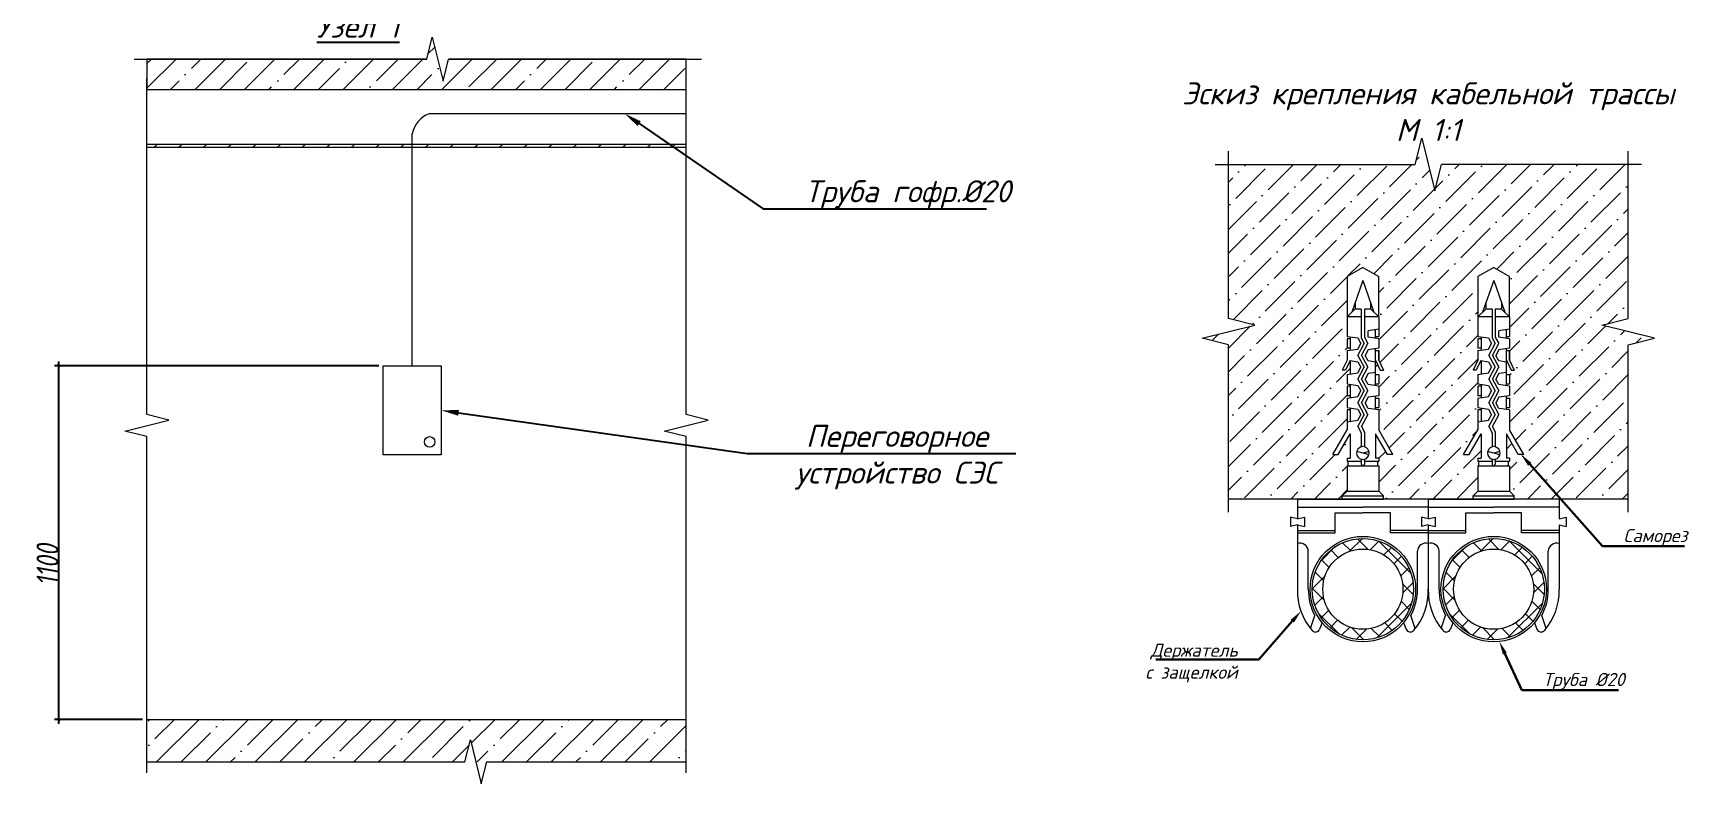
# Model space of a CAD drawing. Extents: x -96705 to 1864084, y -482104 to 235.
# Drawn here: x 1549800 to 1568635, y -126555 to -118019 of the extents above; entities that cross this region are included whole.
import ezdxf
from ezdxf import colors
from ezdxf.entities.mleader import LeaderData, LeaderLine
from ezdxf.math import Vec2, Vec3

# ---------------------------------------------------------------- set-up
doc = ezdxf.new("R2010")
doc.units = 0
doc.header["$LTSCALE"] = 100
doc.header["$PDMODE"] = 1
doc.header["$PDSIZE"] = 200
doc.layers.get('Defpoints').update_dxf_attribs({"color": 42})
doc.layers.add('1', color=7, linetype='Continuous')
doc.layers.add('шлейфы оповещения', color=5, linetype='Continuous', lineweight=30)
doc.styles.add('ISOCPEUR', font='isocpeui.ttf', dxfattribs={"height": 250})
doc.styles.add('OlympDesign', font='isocpeur.ttf', dxfattribs={"width": 0.8, "oblique": 10, "height": 250})
doc.styles.add('ГОСТ М100', font='ARIALN.TTF')
doc.dimstyles.new('ISO-25', dxfattribs={"dimtxt": 100, "dimasz": 30, "dimexe": 50, "dimexo": 50, "dimgap": 5, "dimtad": 1, "dimdec": 0, "dimdsep": 46, "dimtxsty": 'ГОСТ М100', "dimblk": 'OBLIQUE', "dimcen": 30, "dimdle": 50, "dimadec": 0, "dimazin": 0, "dimtfac": 1, "dimtdec": 0, "dimtmove": 1, "dimatfit": 3, "dimldrblk": 'OBLIQUE', "dimfxl": 1, "dimarcsym": 0})

# ---------------------------------------------------------------- blocks, each defined once
blk = doc.blocks.new('_Oblique')
at = {"color": 0, "linetype": 'ByBlock', "lineweight": -2}
blk.add_line((-0.5, -0.5), (0.5, 0.5), dxfattribs=at)
blk = doc.blocks.new('*D1187')
at = {"layer": 'Defpoints', "color": 0, "ltscale": 50, "transparency": 16777216}
for p in [(1550094, -121803), (1553782, -121803), (1551095, -125821)]:
    blk.add_point(p, dxfattribs=at)
at = {"layer": 'шлейфы оповещения', "color": 0, "lineweight": -2, "ltscale": 50, "transparency": 16777216}
for p, q in [((1553732, -121803), (1550044, -121803)), ((1550094, -125871), (1550094, -121753)), ((1551045, -125821), (1550044, -125821))]:
    blk.add_line(p, q, dxfattribs=at)
at = {"layer": 'шлейфы оповещения', "color": 0, "lineweight": -2, "ltscale": 50, "transparency": 16777216, "xscale": 30, "yscale": 30, "zscale": 30}
for p, rotation in [((1550094, -121803), 90), ((1550094, -125821), 270)]:
    blk.add_blockref('_Oblique', p, dxfattribs=dict(at, rotation=rotation))
at = {"layer": 'шлейфы оповещения', "color": 0, "lineweight": 20, "ltscale": 50, "transparency": 16777216, "insert": (1549964, -124065), "char_height": 250, "attachment_point": 5, "rotation": 90, "style": 'OlympDesign'}
blk.add_mtext('1100', dxfattribs=at)

msp = doc.modelspace()

# ---------------------------------------------------------------- hatches: boundary and pattern name
at = {"layer": 'шлейфы оповещения', "lineweight": 20, "ltscale": 50}
h = msp.add_hatch(dxfattribs=at)
h.set_pattern_fill('ANSI35', scale=62.5)
h.set_pattern_definition([(45, (1519818.57, -144869.84), (-280.633, 280.633), []), (45, (1520099.2, -144869.84), (-280.633, 280.633), [496.0938, -99.2188, 0, -99.2188])])
h.paths.add_polyline_path([(1557230, -118658.5), (1557230, -118314), (1554559.2, -118314), (1554526.9, -118314), (1554464.4, -118564), (1554339.4, -118064), (1554276.9, -118314), (1551095, -118314), (1551095, -118658.5)])
h = msp.add_hatch(dxfattribs=at)
h.set_pattern_fill('ANSI36', scale=60)
h.set_pattern_definition([(45, (1533204.52, -131586.26), (101.0279, 370.4356), [476.25, -95.25, 0, -95.25])])
h.paths.add_polyline_path([(1567944.5, -119511.7), (1565820.5, -119511.7), (1565745.5, -119811.7), (1565595.5, -119211.7), (1565520.5, -119511.7), (1563396.5, -119511.7), (1563396.5, -121263.9), (1563696.5, -121338.9), (1563096.5, -121488.9), (1563396.5, -121563.9), (1563396.5, -123316.1), (1564182.5, -123316.1), (1564182.5, -123316.1), (1564692.5, -123316.1), (1564692.5, -123280.1), (1564746.5, -123226.1), (1564746.5, -122938.1), (1564757.3, -122938.1), (1564757.3, -122884.1), (1564746.5, -122884.1), (1564746.5, -122852.6), (1564782.5, -122852.6), (1564782.5, -122574.2), (1564646.9, -122809.2), (1564584.5, -122809.2), (1564746.5, -122528.6), (1564746.5, -122438.6), (1564746.5, -122303.6), (1564782.5, -122303.6), (1564782.5, -122281.9), (1564746.5, -122276.6), (1564746.5, -122168.6), (1564782.5, -122163.2), (1564782.5, -122141.6), (1564746.5, -122141.6), (1564746.5, -122033.6), (1564782.5, -122033.6), (1564782.5, -122011.9), (1564746.5, -122006.6), (1564746.5, -121898.6), (1564782.5, -121893.2), (1564782.5, -121741.9), (1564780.2, -121741.6), (1564728.5, -121850.4), (1564692.5, -121850.4), (1564746.5, -121736.6), (1564746.5, -121628.6), (1564782.5, -121623.2), (1564782.5, -121601.6), (1564746.5, -121601.6), (1564746.5, -121493.6), (1564782.5, -121493.6), (1564782.5, -121471.9), (1564746.5, -121466.6), (1564746.5, -121246.1), (1564746.5, -120786), (1564926.5, -120682.1), (1565106.5, -120786), (1565106.5, -121246.1), (1565106.5, -121466.6), (1565070.5, -121466.6), (1565070.5, -121488.2), (1565106.5, -121493.6), (1565106.5, -121601.6), (1565070.5, -121606.9), (1565070.5, -121628.6), (1565106.5, -121628.6), (1565106.5, -121736.6), (1565160.5, -121850.4), (1565124.5, -121850.4), (1565070.5, -121736.6), (1565070.5, -121898.6), (1565106.5, -121898.6), (1565106.5, -122006.6), (1565070.5, -122006.6), (1565070.5, -122028.2), (1565106.5, -122033.6), (1565106.5, -122141.6), (1565070.5, -122146.9), (1565070.5, -122168.6), (1565106.5, -122168.6), (1565106.5, -122276.6), (1565070.5, -122276.6), (1565070.5, -122298.2), (1565106.5, -122303.6), (1565106.5, -122528.6), (1565268.5, -122809.2), (1565206.2, -122809.2), (1565070.5, -122574.2), (1565070.5, -122852.6), (1565106.5, -122852.6), (1565106.5, -122884.1), (1565095.7, -122938.1), (1565106.5, -122938.1), (1565106.5, -123226.1), (1565160.5, -123280.1), (1565160.5, -123316.1), (1565670.5, -123316.1), (1566180.5, -123316.1), (1566180.5, -123280.1), (1566234.5, -123226.1), (1566234.5, -122938.1), (1566245.3, -122938.1), (1566245.3, -122884.1), (1566234.5, -122884.1), (1566234.5, -122852.6), (1566270.5, -122852.6), (1566270.5, -122574.2), (1566134.9, -122809.2), (1566072.5, -122809.2), (1566234.5, -122528.6), (1566234.5, -122438.6), (1566234.5, -122303.6), (1566270.5, -122303.6), (1566270.5, -122281.9), (1566234.5, -122276.6), (1566234.5, -122168.6), (1566270.5, -122163.2), (1566270.5, -122141.6), (1566234.5, -122141.6), (1566234.5, -122033.6), (1566270.5, -122033.6), (1566270.5, -122011.9), (1566234.5, -122006.6), (1566234.5, -121898.6), (1566270.5, -121893.2), (1566270.5, -121741.9), (1566268.2, -121741.6), (1566216.5, -121850.4), (1566180.5, -121850.4), (1566234.5, -121736.6), (1566234.5, -121628.6), (1566270.5, -121623.2), (1566270.5, -121601.6), (1566234.5, -121601.6), (1566234.5, -121493.6), (1566270.5, -121493.6), (1566270.5, -121471.9), (1566234.5, -121466.6), (1566234.5, -121246.1), (1566234.5, -120786), (1566414.5, -120682.1), (1566594.5, -120786), (1566594.5, -121246.1), (1566594.5, -121466.6), (1566558.5, -121466.6), (1566558.5, -121488.2), (1566594.5, -121493.6), (1566594.5, -121601.6), (1566558.5, -121606.9), (1566558.5, -121628.6), (1566594.5, -121628.6), (1566594.5, -121736.6), (1566648.5, -121850.4), (1566612.5, -121850.4), (1566558.5, -121736.6), (1566558.5, -121898.6), (1566594.5, -121898.6), (1566594.5, -122006.6), (1566558.5, -122006.6), (1566558.5, -122028.2), (1566594.5, -122033.6), (1566594.5, -122141.6), (1566558.5, -122146.9), (1566558.5, -122168.6), (1566594.5, -122168.6), (1566594.5, -122276.6), (1566558.5, -122276.6), (1566558.5, -122298.2), (1566594.5, -122303.6), (1566594.5, -122528.6), (1566756.5, -122809.2), (1566694.2, -122809.2), (1566558.5, -122574.2), (1566558.5, -122852.6), (1566594.5, -122852.6), (1566594.5, -122884.1), (1566583.7, -122938.1), (1566594.5, -122938.1), (1566594.5, -123226.1), (1566648.5, -123280.1), (1566648.5, -123316.1), (1567158.5, -123316.1), (1567944.5, -123316.1), (1567944.5, -121563.9), (1568244.5, -121488.9), (1567644.5, -121338.9), (1567944.5, -121263.9)])
h = msp.add_hatch(dxfattribs=at)
h.set_pattern_fill('ANSI31', scale=62.5)
h.set_pattern_definition([(45, (1523893.17, -137339.05), (-140.3165, 140.3165), [])])
h.paths.add_polyline_path([(1551106.4, -119283.5), (1551106.4, -119321), (1557230, -119321), (1557230, -119283.5)])
h = msp.add_hatch(dxfattribs=at)
h.set_pattern_fill('ANSI37', scale=48)
h.set_pattern_definition([(45, (1578038.7, -101810.8), (-107.7631, 107.7631), []), (135, (1578038.7, -101810.8), (-107.7631, -107.7631), [])])
h.paths.add_polyline_path([(1564350.5, -124340.9, 1), (1565502.5, -124340.9, 1)])
h.paths.add_polyline_path([(1565382.5, -124340.9, 1), (1564470.5, -124340.9, 1)], flags=16)
h = msp.add_hatch(dxfattribs=at)
h.set_pattern_fill('ANSI37', scale=48)
h.set_pattern_definition([(45, (1579526.7, -101810.8), (-107.7631, 107.7631), []), (135, (1579526.7, -101810.8), (-107.7631, -107.7631), [])])
h.paths.add_polyline_path([(1565838.5, -124340.9, 1), (1566990.5, -124340.9, 1)])
h.paths.add_polyline_path([(1566870.5, -124340.9, 1), (1565958.5, -124340.9, 1)], flags=16)
h = msp.add_hatch(dxfattribs=at)
h.set_pattern_fill('ANSI35', scale=62.5)
h.set_pattern_definition([(45, (1523893.17, -137339.05), (-280.633, 280.633), []), (45, (1524173.8, -137339.05), (-280.633, 280.633), [496.0938, -99.2188, 0, -99.2188])])
h.paths.add_polyline_path([(1551107.3, -125821), (1551107.3, -126304.8), (1554711.1, -126304.8), (1554773.6, -126054.8), (1554836.1, -126304.8), (1557230, -126304.8), (1557230, -125821)])

# ---------------------------------------------------------------- linework, layer by layer
at = {"layer": 'шлейфы оповещения', "color": 7, "lineweight": 20, "ltscale": 50}
for p, q in [((1554276.9, -118314), (1554339.4, -118064)), ((1554339.4, -118064), (1554464.4, -118564)), ((1550948.3, -118314), (1554276.9, -118314)), ((1554464.4, -118564), (1554526.9, -118314)), ((1554464.4, -118564), (1554526.9, -118314)), ((1554526.9, -118314), (1556920.8, -118314)), ((1554559.2, -118314), (1557401.7, -118314)), ((1565520.5, -119511.7), (1565595.5, -119211.7)), ((1565595.5, -119211.7), (1565745.5, -119811.7)), ((1557230, -119283.5), (1551095, -119283.5)), ((1563246.5, -119511.7), (1565520.5, -119511.7)), ((1565745.5, -119811.7), (1565820.5, -119511.7)), ((1568094.5, -119511.7), (1565820.5, -119511.7)), ((1564926.5, -120682.1), (1564746.5, -120786)), ((1564926.5, -120682.1), (1565106.5, -120786)), ((1566414.5, -120682.1), (1566234.5, -120786)), ((1566414.5, -120682.1), (1566594.5, -120786)), ((1564746.5, -120786), (1564746.5, -121246.1)), ((1564926.5, -120832.1), (1564800.5, -121192.1)), ((1564926.5, -120832.1), (1565052.5, -121192.1)), ((1565106.5, -121246.1), (1565106.5, -120786)), ((1566234.5, -120786), (1566234.5, -121246.1)), ((1566414.5, -120832.1), (1566288.5, -121192.1)), ((1566414.5, -120832.1), (1566540.5, -121192.1)), ((1566594.5, -121246.1), (1566594.5, -120786)), ((1564838.3, -121084.1), (1564838.3, -121156.1)), ((1565014.7, -121084.1), (1565014.7, -121156.1)), ((1566326.3, -121084.1), (1566326.3, -121156.1)), ((1566502.7, -121084.1), (1566502.7, -121156.1)), ((1564746.5, -121246.1), (1564836.5, -121156.1)), ((1564908.5, -121246.1), (1564746.5, -121246.1)), ((1564746.5, -121246.1), (1564746.5, -121466.6)), ((1564908.5, -121156.1), (1564836.5, -121156.1)), ((1564908.5, -121156.1), (1564908.5, -121484.6)), ((1565016.5, -121156.1), (1564944.5, -121156.1)), ((1564944.5, -121156.1), (1564944.5, -121475.6)), ((1565106.5, -121246.1), (1564944.5, -121246.1)), ((1565016.5, -121156.1), (1565106.5, -121246.1)), ((1565106.5, -121246.1), (1565106.5, -121466.6)), ((1566234.5, -121246.1), (1566324.5, -121156.1)), ((1566396.5, -121246.1), (1566234.5, -121246.1)), ((1566234.5, -121246.1), (1566234.5, -121466.6)), ((1566396.5, -121156.1), (1566324.5, -121156.1)), ((1566396.5, -121156.1), (1566396.5, -121484.6)), ((1566504.5, -121156.1), (1566432.5, -121156.1)), ((1566432.5, -121156.1), (1566432.5, -121475.6)), ((1566594.5, -121246.1), (1566432.5, -121246.1)), ((1566504.5, -121156.1), (1566594.5, -121246.1)), ((1566594.5, -121246.1), (1566594.5, -121466.6)), ((1564746.5, -121466.6), (1564867.7, -121484.6)), ((1564782.5, -121471.9), (1564782.5, -121623.2)), ((1564944.5, -121475.6), (1564982.9, -121547.6)), ((1565106.5, -121385.6), (1564985.3, -121403.6)), ((1564985.3, -121475.6), (1564985.3, -121403.6)), ((1565106.5, -121493.6), (1564985.3, -121475.6)), ((1565070.5, -121488.2), (1565070.5, -121390.9)), ((1565070.5, -121466.6), (1565106.5, -121466.6)), ((1565106.5, -121358.6), (1565106.5, -121466.6)), ((1566234.5, -121466.6), (1566355.7, -121484.6)), ((1566270.5, -121471.9), (1566270.5, -121623.2)), ((1566432.5, -121475.6), (1566470.9, -121547.6)), ((1566594.5, -121385.6), (1566473.3, -121403.6)), ((1566473.3, -121475.6), (1566473.3, -121403.6)), ((1566594.5, -121493.6), (1566473.3, -121475.6)), ((1566558.5, -121488.2), (1566558.5, -121390.9)), ((1566558.5, -121466.6), (1566594.5, -121466.6)), ((1566594.5, -121358.6), (1566594.5, -121466.6)), ((1564746.5, -121493.6), (1564746.5, -121601.6)), ((1564782.5, -121493.6), (1564746.5, -121493.6)), ((1564782.5, -121601.6), (1564746.5, -121601.6)), ((1564746.5, -121628.6), (1564867.7, -121610.6)), ((1564746.5, -121628.6), (1564746.5, -121736.6)), ((1564867.7, -121484.6), (1564901.3, -121547.6)), ((1564867.7, -121610.6), (1564901.3, -121547.6)), ((1564870.1, -121682.6), (1564942.1, -121547.6)), ((1564908.5, -121484.6), (1564942.1, -121547.6)), ((1564910.9, -121682.6), (1564982.9, -121547.6)), ((1564985.3, -121619.6), (1564951.7, -121682.6)), ((1565106.5, -121601.6), (1564985.3, -121619.6)), ((1565070.5, -122028.2), (1565070.5, -121606.9)), ((1565070.5, -121628.6), (1565106.5, -121628.6)), ((1565106.5, -121493.6), (1565106.5, -121601.6)), ((1565106.5, -121736.6), (1565106.5, -121628.6)), ((1565106.5, -121628.6), (1565106.5, -121736.6)), ((1566234.5, -121493.6), (1566234.5, -121601.6)), ((1566270.5, -121493.6), (1566234.5, -121493.6)), ((1566270.5, -121601.6), (1566234.5, -121601.6)), ((1566234.5, -121628.6), (1566355.7, -121610.6)), ((1566234.5, -121628.6), (1566234.5, -121736.6)), ((1566355.7, -121484.6), (1566389.3, -121547.6)), ((1566355.7, -121610.6), (1566389.3, -121547.6)), ((1566358.1, -121682.6), (1566430.1, -121547.6)), ((1566396.5, -121484.6), (1566430.1, -121547.6)), ((1566398.9, -121682.6), (1566470.9, -121547.6)), ((1566473.3, -121619.6), (1566439.7, -121682.6)), ((1566594.5, -121601.6), (1566473.3, -121619.6)), ((1566558.5, -122028.2), (1566558.5, -121606.9)), ((1566558.5, -121628.6), (1566594.5, -121628.6)), ((1566594.5, -121493.6), (1566594.5, -121601.6)), ((1566594.5, -121736.6), (1566594.5, -121628.6)), ((1566594.5, -121628.6), (1566594.5, -121736.6)), ((1564746.5, -121736.6), (1564692.5, -121850.4)), ((1564728.5, -121850.4), (1564692.5, -121850.4)), ((1564780.2, -121741.6), (1564728.5, -121850.4)), ((1564780.2, -121741.6), (1564867.7, -121754.6)), ((1564782.5, -121741.9), (1564782.5, -121893.2)), ((1564867.7, -121754.6), (1564901.3, -121817.6)), ((1564867.7, -121880.6), (1564901.3, -121817.6)), ((1564870.1, -121682.6), (1564942.1, -121817.6)), ((1564870.1, -121952.6), (1564942.1, -121817.6)), ((1564910.9, -121682.6), (1564982.9, -121817.6)), ((1564910.9, -121952.6), (1564982.9, -121817.6)), ((1564985.3, -121745.6), (1564951.7, -121682.6)), ((1565070.5, -121758.2), (1564985.3, -121745.6)), ((1565070.5, -121736.6), (1565124.5, -121850.4)), ((1565106.5, -121736.6), (1565160.5, -121850.4)), ((1565124.5, -121850.4), (1565160.5, -121850.4)), ((1566234.5, -121736.6), (1566180.5, -121850.4)), ((1566216.5, -121850.4), (1566180.5, -121850.4)), ((1566268.2, -121741.6), (1566216.5, -121850.4)), ((1566268.2, -121741.6), (1566355.7, -121754.6)), ((1566270.5, -121741.9), (1566270.5, -121893.2)), ((1566355.7, -121754.6), (1566389.3, -121817.6)), ((1566355.7, -121880.6), (1566389.3, -121817.6)), ((1566358.1, -121682.6), (1566430.1, -121817.6)), ((1566358.1, -121952.6), (1566430.1, -121817.6)), ((1566398.9, -121682.6), (1566470.9, -121817.6)), ((1566398.9, -121952.6), (1566470.9, -121817.6)), ((1566473.3, -121745.6), (1566439.7, -121682.6)), ((1566558.5, -121758.2), (1566473.3, -121745.6)), ((1566558.5, -121736.6), (1566612.5, -121850.4)), ((1566594.5, -121736.6), (1566648.5, -121850.4)), ((1566612.5, -121850.4), (1566648.5, -121850.4)), ((1564746.5, -121898.6), (1564867.7, -121880.6)), ((1564746.5, -121898.6), (1564746.5, -122006.6)), ((1564746.5, -122006.6), (1564867.7, -122024.6)), ((1564746.5, -122033.6), (1564746.5, -122141.6)), ((1564782.5, -122033.6), (1564746.5, -122033.6)), ((1564782.5, -122011.9), (1564782.5, -122163.2)), ((1564867.7, -122024.6), (1564901.3, -122087.6)), ((1564870.1, -121952.6), (1564942.1, -122087.6)), ((1564910.9, -121952.6), (1564982.9, -122087.6)), ((1564985.3, -121889.6), (1564951.7, -121952.6)), ((1564985.3, -122015.6), (1564951.7, -121952.6)), ((1565070.5, -121876.9), (1564985.3, -121889.6)), ((1565106.5, -122033.6), (1564985.3, -122015.6)), ((1565070.5, -121898.6), (1565106.5, -121898.6)), ((1565070.5, -122006.6), (1565106.5, -122006.6)), ((1565106.5, -121898.6), (1565106.5, -122006.6)), ((1565106.5, -121898.6), (1565106.5, -122006.6)), ((1565106.5, -122033.6), (1565106.5, -122141.6)), ((1566234.5, -121898.6), (1566355.7, -121880.6)), ((1566234.5, -121898.6), (1566234.5, -122006.6)), ((1566234.5, -122006.6), (1566355.7, -122024.6)), ((1566234.5, -122033.6), (1566234.5, -122141.6)), ((1566270.5, -122033.6), (1566234.5, -122033.6)), ((1566270.5, -122011.9), (1566270.5, -122163.2)), ((1566355.7, -122024.6), (1566389.3, -122087.6)), ((1566358.1, -121952.6), (1566430.1, -122087.6)), ((1566398.9, -121952.6), (1566470.9, -122087.6)), ((1566473.3, -121889.6), (1566439.7, -121952.6)), ((1566473.3, -122015.6), (1566439.7, -121952.6)), ((1566558.5, -121876.9), (1566473.3, -121889.6)), ((1566594.5, -122033.6), (1566473.3, -122015.6)), ((1566558.5, -121898.6), (1566594.5, -121898.6)), ((1566558.5, -122006.6), (1566594.5, -122006.6)), ((1566594.5, -121898.6), (1566594.5, -122006.6)), ((1566594.5, -121898.6), (1566594.5, -122006.6)), ((1566594.5, -122033.6), (1566594.5, -122141.6)), ((1564782.5, -122141.6), (1564746.5, -122141.6)), ((1564746.5, -122168.6), (1564867.7, -122150.6)), ((1564746.5, -122168.6), (1564746.5, -122276.6)), ((1564867.7, -122150.6), (1564901.3, -122087.6)), ((1564870.1, -122222.6), (1564942.1, -122087.6)), ((1564870.1, -122222.6), (1564942.1, -122357.6)), ((1564910.9, -122222.6), (1564982.9, -122087.6)), ((1564910.9, -122222.6), (1564982.9, -122357.6)), ((1564985.3, -122159.6), (1564951.7, -122222.6)), ((1564985.3, -122285.6), (1564951.7, -122222.6)), ((1565106.5, -122141.6), (1564985.3, -122159.6)), ((1565070.5, -122298.2), (1565070.5, -122146.9)), ((1565070.5, -122168.6), (1565106.5, -122168.6)), ((1565106.5, -122168.6), (1565106.5, -122276.6)), ((1566270.5, -122141.6), (1566234.5, -122141.6)), ((1566234.5, -122168.6), (1566355.7, -122150.6)), ((1566234.5, -122168.6), (1566234.5, -122276.6)), ((1566355.7, -122150.6), (1566389.3, -122087.6)), ((1566358.1, -122222.6), (1566430.1, -122087.6)), ((1566358.1, -122222.6), (1566430.1, -122357.6)), ((1566398.9, -122222.6), (1566470.9, -122087.6)), ((1566398.9, -122222.6), (1566470.9, -122357.6)), ((1566473.3, -122159.6), (1566439.7, -122222.6)), ((1566473.3, -122285.6), (1566439.7, -122222.6)), ((1566594.5, -122141.6), (1566473.3, -122159.6)), ((1566558.5, -122298.2), (1566558.5, -122146.9)), ((1566558.5, -122168.6), (1566594.5, -122168.6)), ((1566594.5, -122168.6), (1566594.5, -122276.6)), ((1564746.5, -122276.6), (1564867.7, -122294.6)), ((1564746.5, -122303.6), (1564746.5, -122438.6)), ((1564782.5, -122303.6), (1564746.5, -122303.6)), ((1564746.5, -122438.6), (1564867.7, -122420.6)), ((1564782.5, -122281.9), (1564782.5, -122433.2)), ((1564867.7, -122294.6), (1564901.3, -122357.6)), ((1564867.7, -122420.6), (1564901.3, -122357.6)), ((1564870.1, -122492.6), (1564942.1, -122357.6)), ((1564910.9, -122492.6), (1564982.9, -122357.6)), ((1565106.5, -122303.6), (1564985.3, -122285.6)), ((1565070.5, -122276.6), (1565106.5, -122276.6)), ((1565106.5, -122303.6), (1565106.5, -122528.6)), ((1566234.5, -122276.6), (1566355.7, -122294.6)), ((1566234.5, -122303.6), (1566234.5, -122438.6)), ((1566270.5, -122303.6), (1566234.5, -122303.6)), ((1566234.5, -122438.6), (1566355.7, -122420.6)), ((1566270.5, -122281.9), (1566270.5, -122433.2)), ((1566355.7, -122294.6), (1566389.3, -122357.6)), ((1566355.7, -122420.6), (1566389.3, -122357.6)), ((1566358.1, -122492.6), (1566430.1, -122357.6)), ((1566398.9, -122492.6), (1566470.9, -122357.6)), ((1566594.5, -122303.6), (1566473.3, -122285.6)), ((1566558.5, -122276.6), (1566594.5, -122276.6)), ((1566594.5, -122303.6), (1566594.5, -122528.6)), ((1564584.5, -122809.2), (1564746.5, -122528.6)), ((1564646.9, -122809.2), (1564782.5, -122574.2)), ((1564746.5, -122438.6), (1564746.5, -122528.6)), ((1564782.5, -122574.2), (1564782.5, -122852.6)), ((1564870.1, -122492.6), (1564908.5, -122564.6)), ((1564908.5, -122564.6), (1564908.5, -122724.4)), ((1564910.9, -122492.6), (1564944.5, -122555.6)), ((1564944.5, -122555.6), (1564944.5, -122724.4)), ((1565070.5, -122574.2), (1565070.5, -122852.6)), ((1565206.2, -122809.2), (1565070.5, -122574.2)), ((1565268.5, -122809.2), (1565106.5, -122528.6)), ((1566072.5, -122809.2), (1566234.5, -122528.6)), ((1566134.9, -122809.2), (1566270.5, -122574.2)), ((1566234.5, -122438.6), (1566234.5, -122528.6)), ((1566270.5, -122574.2), (1566270.5, -122852.6)), ((1566358.1, -122492.6), (1566396.5, -122564.6)), ((1566396.5, -122564.6), (1566396.5, -122724.4)), ((1566398.9, -122492.6), (1566432.5, -122555.6)), ((1566432.5, -122555.6), (1566432.5, -122724.4)), ((1566558.5, -122574.2), (1566558.5, -122852.6)), ((1566694.2, -122809.2), (1566558.5, -122574.2)), ((1566756.5, -122809.2), (1566594.5, -122528.6)), ((1564996.1, -122812.7), (1564857, -122775.4)), ((1564944.5, -122714.7), (1564908.5, -122724.4)), ((1564996.1, -122775.4), (1564926.5, -122794.1)), ((1566484.1, -122812.7), (1566345, -122775.4)), ((1566432.5, -122714.7), (1566396.5, -122724.4)), ((1566484.1, -122775.4), (1566414.5, -122794.1)), ((1564584.5, -122809.2), (1564646.9, -122809.2)), ((1564746.5, -122852.6), (1564746.5, -122884.1)), ((1564746.5, -122852.6), (1564782.5, -122852.6)), ((1564746.5, -122884.1), (1564908.5, -122884.1)), ((1564746.5, -122938.1), (1564746.5, -123226.1)), ((1564746.5, -122938.1), (1565106.5, -122938.1)), ((1564757.3, -122938.1), (1564757.3, -122884.1)), ((1564908.5, -122863.8), (1564908.5, -122920.1)), ((1564944.5, -122873.4), (1564908.5, -122863.8)), ((1564944.5, -122863.8), (1564944.5, -122920.1)), ((1564944.5, -122884.1), (1565106.5, -122884.1)), ((1565106.5, -122852.6), (1565070.5, -122852.6)), ((1565095.7, -122938.1), (1565095.7, -122884.1)), ((1565106.5, -122852.6), (1565106.5, -122884.1)), ((1565106.5, -122938.1), (1565106.5, -123226.1)), ((1565268.5, -122809.2), (1565206.2, -122809.2)), ((1566072.5, -122809.2), (1566134.9, -122809.2)), ((1566234.5, -122852.6), (1566234.5, -122884.1)), ((1566234.5, -122852.6), (1566270.5, -122852.6)), ((1566234.5, -122884.1), (1566396.5, -122884.1)), ((1566234.5, -122938.1), (1566234.5, -123226.1)), ((1566234.5, -122938.1), (1566594.5, -122938.1)), ((1566245.3, -122938.1), (1566245.3, -122884.1)), ((1566396.5, -122863.8), (1566396.5, -122920.1)), ((1566432.5, -122873.4), (1566396.5, -122863.8)), ((1566432.5, -122863.8), (1566432.5, -122920.1)), ((1566432.5, -122884.1), (1566594.5, -122884.1)), ((1566594.5, -122852.6), (1566558.5, -122852.6)), ((1566583.7, -122938.1), (1566583.7, -122884.1)), ((1566594.5, -122852.6), (1566594.5, -122884.1)), ((1566594.5, -122938.1), (1566594.5, -123226.1)), ((1566756.5, -122809.2), (1566694.2, -122809.2)), ((1567944.5, -123316.1), (1563396.5, -123316.1)), ((1564182.5, -123316.1), (1564182.5, -123540.7)), ((1564182.5, -123316.1), (1564926.5, -123316.1)), ((1564692.5, -123280.1), (1564746.5, -123226.1)), ((1564692.5, -123280.1), (1565160.5, -123280.1)), ((1564692.5, -123316.1), (1564692.5, -123280.1)), ((1564692.5, -123316.1), (1565160.5, -123316.1)), ((1564746.5, -123226.1), (1565106.5, -123226.1)), ((1565670.5, -123316.1), (1564926.5, -123316.1)), ((1565160.5, -123280.1), (1565106.5, -123226.1)), ((1565160.5, -123316.1), (1565160.5, -123280.1)), ((1565670.5, -123316.1), (1565670.5, -123540.7)), ((1565670.5, -123316.1), (1565670.5, -123540.7)), ((1565670.5, -123316.1), (1566414.5, -123316.1)), ((1566180.5, -123280.1), (1566234.5, -123226.1)), ((1566180.5, -123280.1), (1566648.5, -123280.1)), ((1566180.5, -123316.1), (1566180.5, -123280.1)), ((1566180.5, -123316.1), (1566648.5, -123316.1)), ((1566234.5, -123226.1), (1566594.5, -123226.1)), ((1567158.5, -123316.1), (1566414.5, -123316.1)), ((1566648.5, -123280.1), (1566594.5, -123226.1)), ((1566648.5, -123316.1), (1566648.5, -123280.1)), ((1567158.5, -123316.1), (1567158.5, -123540.7)), ((1564182.5, -123540.3), (1564103.6, -123523.3)), ((1564103.6, -123523.3), (1564103.6, -123627.3)), ((1564182.5, -123408.4), (1564926.5, -123408.4)), ((1564182.5, -123540.3), (1564261.4, -123523.3)), ((1564261.4, -123523.3), (1564261.4, -123627.3)), ((1564611.1, -123698.8), (1564611.1, -123473.2)), ((1564611.1, -123473.2), (1564926.5, -123473.2)), ((1565670.5, -123408.4), (1564926.5, -123408.4)), ((1565241.9, -123473.2), (1564926.5, -123473.2)), ((1565241.9, -123698.8), (1565241.9, -123473.2)), ((1565670.5, -123540.3), (1565591.6, -123523.3)), ((1565591.6, -123523.3), (1565591.6, -123627.3)), ((1565670.5, -123408.4), (1566414.5, -123408.4)), ((1565670.5, -123540.3), (1565749.4, -123523.3)), ((1565670.5, -123540.3), (1565749.4, -123523.3)), ((1565749.4, -123523.3), (1565749.4, -123627.3)), ((1565749.4, -123523.3), (1565749.4, -123627.3)), ((1566099.1, -123698.8), (1566099.1, -123473.2)), ((1566099.1, -123473.2), (1566414.5, -123473.2)), ((1567158.5, -123408.4), (1566414.5, -123408.4)), ((1566729.9, -123473.2), (1566414.5, -123473.2)), ((1566729.9, -123698.8), (1566729.9, -123473.2)), ((1567158.5, -123540.3), (1567237.4, -123523.3)), ((1567237.4, -123523.3), (1567237.4, -123627.3)), ((1564182.5, -123610.3), (1564103.6, -123627.3)), ((1564182.5, -123609.9), (1564182.5, -123698.8)), ((1564182.5, -123610.3), (1564261.4, -123627.3)), ((1564182.5, -123674.8), (1564611.1, -123674.8)), ((1564182.5, -123698.8), (1564611.1, -123698.8)), ((1564182.5, -123698.8), (1564182.5, -124340.9)), ((1565670.5, -123674.8), (1565241.9, -123674.8)), ((1565670.5, -123698.8), (1565241.9, -123698.8)), ((1565670.5, -123610.3), (1565591.6, -123627.3)), ((1565670.5, -123609.9), (1565670.5, -123698.8)), ((1565670.5, -123609.9), (1565670.5, -123698.8)), ((1565670.5, -123610.3), (1565749.4, -123627.3)), ((1565670.5, -123610.3), (1565749.4, -123627.3)), ((1565670.5, -123674.8), (1566099.1, -123674.8)), ((1565670.5, -123698.8), (1565670.5, -124340.9)), ((1565670.5, -123698.8), (1566099.1, -123698.8)), ((1565670.5, -123698.8), (1565670.5, -124340.9)), ((1567158.5, -123674.8), (1566729.9, -123674.8)), ((1567158.5, -123698.8), (1566729.9, -123698.8)), ((1567158.5, -123609.9), (1567158.5, -123698.8)), ((1567158.5, -123610.3), (1567237.4, -123627.3)), ((1567158.5, -123698.8), (1567158.5, -124340.9)), ((1564305.7, -124340.5), (1564305.7, -123909.6)), ((1565547.3, -124340.5), (1565547.3, -123909.6)), ((1565793.7, -124340.5), (1565793.7, -123909.6)), ((1567035.3, -124340.5), (1567035.3, -123909.6)), ((1564330.3, -124788), (1564379.9, -124639.5)), ((1565522.8, -124788), (1565473.2, -124639.5)), ((1565818.3, -124788), (1565867.9, -124639.5)), ((1567010.8, -124788), (1566961.2, -124639.5)), ((1564463, -124721.9), (1564434.4, -124797.1)), ((1565390, -124721.9), (1565418.7, -124797.1)), ((1565951, -124721.9), (1565922.4, -124797.1)), ((1566878, -124721.9), (1566906.7, -124797.1)), ((1551095, -125821), (1557230, -125821)), ((1554711.1, -126304.8), (1554773.6, -126054.8)), ((1554773.6, -126054.8), (1554898.6, -126554.8)), ((1551095, -126304.8), (1551529.2, -126304.8)), ((1551529.2, -126304.8), (1554711.1, -126304.8)), ((1554898.6, -126554.8), (1554961.1, -126304.8)), ((1554961.1, -126304.8), (1557230, -126304.8))]:
    msp.add_line(p, q, dxfattribs=at)
for points in [[(1554276.9, -118314), (1551095, -118314), (1551095, -118658.5)], [(1551095, -118658.5), (1557230, -118658.5), (1557230, -118314), (1554526.9, -118314)], [(1554276.9, -118314), (1551095, -118314), (1551095, -118658.5)], [(1551095, -126429.8), (1551095, -122606.7), (1550845, -122544.2), (1551345, -122419.2), (1551095, -122356.7), (1551095, -118533.5)], [(1557230, -126429.8), (1557230, -122606.7), (1556980, -122544.2), (1557480, -122419.2), (1557230, -122356.7), (1557230, -118533.5)], [(1557230, -118934.9), (1557230, -118934.9), (1554304.5, -118934.9)], [(1554112.1, -121802.8), (1554112.1, -119162.4)], [(1557230, -119321), (1551095, -119321)], [(1563396.5, -123466.1), (1563396.5, -121563.9), (1563096.5, -121488.9), (1563696.5, -121338.9), (1563396.5, -121263.9), (1563396.5, -119361.7)], [(1567944.5, -123466.1), (1567944.5, -121563.9), (1568244.5, -121488.9), (1567644.5, -121338.9), (1567944.5, -121263.9), (1567944.5, -119361.7)]]:
    msp.add_lwpolyline(points, dxfattribs=at)
msp.add_lwpolyline([(1553782.3, -121802.8), (1554441.8, -121802.8), (1554441.8, -122813.6), (1553782.3, -122813.6)], close=True, dxfattribs=at)
for centre, radius in [((1554310.9, -122666.3), 59.5), ((1564926.5, -124340.9), 600), ((1566414.5, -124340.9), 600), ((1564926.5, -124340.9), 576), ((1564926.5, -124340.9), 456), ((1566414.5, -124340.9), 576), ((1566414.5, -124340.9), 456)]:
    msp.add_circle(centre, radius, dxfattribs=at)
for centre, radius, start, end in [((1554414.3, -119223), 308.3, 110.86609, 168.66447), ((1564926.5, -122794.1), 72, 104.47751, 255.52249), ((1564926.5, -122794.1), 72, 284.47751, 75.52249), ((1566414.5, -122794.1), 72, 104.47751, 255.52249), ((1566414.5, -122794.1), 72, 284.47751, 75.52249), ((1564926.5, -122920.1), 18, 180, 0), ((1566414.5, -122920.1), 18, 180, 0), ((1564208.4, -123914), 97.4, 2.58378, 105.41113), ((1565644.6, -123914), 97.4, 74.58887, 177.41622), ((1565696.4, -123914), 97.4, 2.58378, 105.41113), ((1567132.6, -123914), 97.4, 74.58887, 177.41622), ((1564863, -124364), 680.8, 178.05636, 221.11509), ((1564912.2, -124348.8), 606.5, 179.21374, 208.63395), ((1564940.9, -124348.8), 606.5, 331.36605, 0.78626), ((1564990.1, -124364), 680.8, 318.88491, 1.94364), ((1566351, -124364), 680.8, 178.05636, 221.11509), ((1566400.2, -124348.8), 606.5, 179.21374, 208.63395), ((1566428.9, -124348.8), 606.5, 331.36605, 0.78626), ((1566478.1, -124364), 680.8, 318.88491, 1.94364), ((1564386.2, -124780.1), 48, 221.11509, 263.88527), ((1564387.5, -124767.7), 60.5, 263.88527, 279.18131), ((1564389.5, -124780), 48, 279.18131, 339.16184), ((1565463.5, -124780), 48, 200.83816, 260.81869), ((1565465.5, -124767.7), 60.5, 260.81869, 276.11473), ((1565466.8, -124780.1), 48, 276.11473, 318.88491), ((1565874.2, -124780.1), 48, 221.11509, 263.88527), ((1565875.5, -124767.7), 60.5, 263.88527, 279.18131), ((1565877.5, -124780), 48, 279.18131, 339.16184), ((1566951.5, -124780), 48, 200.83816, 260.81869), ((1566953.5, -124767.7), 60.5, 260.81869, 276.11473), ((1566954.8, -124780.1), 48, 276.11473, 318.88491)]:
    msp.add_arc(centre, radius, start, end, dxfattribs=at)

# ---------------------------------------------------------------- texts
at = {"layer": '1', "color": 7, "char_height": 250, "width": 7660.4, "attachment_point": 5, "style": 'ISOCPEUR'}
for s, insert in [('\\pxqc;{\\LУзел 1}', (1553496.7, -117945.3)), ('Эскиз крепления кабельной трассы\\PМ 1:1', (1565670.5, -118911.7))]:
    msp.add_mtext(s, dxfattribs=dict(at, insert=insert))

# ---------------------------------------------------------------- dimensions: what is measured, and where the dimension line sits
at = {"layer": 'шлейфы оповещения', "color": 7, "lineweight": 20, "ltscale": 50}
dim = msp.add_linear_dim(base=(1550094.2, -121802.8), p1=(1551095, -125821), p2=(1553782.3, -121802.8), angle=90, text='1100', dimstyle='ISO-25', override={"dimtxsty": 'OlympDesign'}, dxfattribs=at)
dim.commit()
dim.dimension.update_dxf_attribs({"geometry": '*D1187', "text_midpoint": (1550094.2, -124064.6), "dimtype": 160})

# ---------------------------------------------------------------- leaders
at = {"layer": '1', "color": 7}
ml = msp.add_multileader_mtext('Standard', dxfattribs=at)
ml.set_content('{\\fISOCPEUR|b0|i1|c204|p34;\\Q0;\\W1;Труба гофр.%%C20}', color=7, style='OlympDesign')
ml.set_leader_properties()
ml.build(insert=Vec2(0, 0))
ml.multileader.update_dxf_attribs({"text_left_attachment_type": 6, "text_right_attachment_type": 6, "dogleg_length": 9, "arrow_head_size": 200})
ctx = ml.context
ctx.base_point, ctx.char_height, ctx.arrow_head_size, ctx.landing_gap_size, ctx.plane_origin = Vec3(1558255.2, -120017), 250, 200, 250, Vec3(1553543.3, -124056.9)
ctx.left_attachment, ctx.right_attachment, ctx.text_align_type = 6, 6, 1
notes = []
notes.append((ctx, [(0, (1, 1, 0), (1558103, -120017), (1, 0), 152.3, [(0, [(1556529.5, -118934.9)], 0, [])])]))
ctx.mtext.insert, ctx.mtext.width, ctx.mtext.alignment, ctx.mtext.flow_direction = Vec3(1559750.3, -119692), 2628.001, 2, 5
ml = msp.add_multileader_mtext('Standard', dxfattribs=at)
ml.set_content('{\\fISOCPEUR|b0|i1|c204|p34;\\Q0;\\W1;Переговорное устройство СЭС} ', color=7, style='OlympDesign')
ml.set_leader_properties()
ml.build(insert=Vec2(0, 0))
ml.multileader.update_dxf_attribs({"text_left_attachment_type": 6, "text_right_attachment_type": 6, "dogleg_length": 9, "arrow_head_size": 200})
ctx = ml.context
ctx.base_point, ctx.char_height, ctx.arrow_head_size, ctx.landing_gap_size, ctx.plane_origin = Vec3(1558074.6, -122798.6), 250, 200, 250, Vec3(1553362.7, -126838.5)
ctx.left_attachment, ctx.right_attachment, ctx.text_align_type = 6, 6, 1
notes.append((ctx, [(0, (1, 1, 0), (1557922.3, -122798.6), (1, 0), 152.3, [(0, [(1554441.8, -122308.2)], 0, [])])]))
ctx.mtext.insert, ctx.mtext.width, ctx.mtext.alignment, ctx.mtext.flow_direction = Vec3(1559626.3, -122473.6), 2628.001, 2, 5
at = {"layer": 'шлейфы оповещения', "color": 7, "lineweight": 20, "ltscale": 50}
ml = msp.add_multileader_mtext('Standard', dxfattribs=at)
ml.set_content('{\\fISOCPEUR|b0|i1|c204|p34;\\Q0;\\W1;Саморез}', color=7, style='OlympDesign')
ml.set_leader_properties(color=256, linetype='ByLayer', lineweight=-1)
ml.build(insert=Vec2(0, 0))
ml.multileader.update_dxf_attribs({"text_left_attachment_type": 6, "text_right_attachment_type": 6, "dogleg_length": 0, "arrow_head_size": 150})
ctx = ml.context
ctx.base_point, ctx.char_height, ctx.arrow_head_size, ctx.landing_gap_size, ctx.plane_origin = Vec3(1567650.5, -123851.5), 150, 150, 240, Vec3(1565939.5, -124518.9)
ctx.left_attachment, ctx.right_attachment = 6, 6
notes.append((ctx, [(0, (1, 1, 0), (1567650.5, -123851.5), (1, 0), 0, [(0, [(1566725.3, -122809.2)], 0, [])])]))
ctx.mtext.insert, ctx.mtext.width, ctx.mtext.flow_direction = Vec3(1567890.5, -123656.5), 688.295, 5
ml = msp.add_multileader_mtext('Standard', dxfattribs=at)
ml.set_content('{\\fISOCPEUR|b0|i1|c204|p34;\\Q0;\\W1;Держатель \\Pс защелкой}', color=7, style='OlympDesign')
ml.set_leader_properties(color=256, linetype='ByLayer', lineweight=-1)
ml.build(insert=Vec2(0, 0))
ml.multileader.update_dxf_attribs({"text_left_attachment_type": 6, "text_right_attachment_type": 6, "dogleg_length": 0, "arrow_head_size": 150})
ctx = ml.context
ctx.base_point, ctx.char_height, ctx.arrow_head_size, ctx.landing_gap_size, ctx.plane_origin = Vec3(1562164.5, -125139.8), 150, 150, 240, Vec3(1564819.5, -126025.6)
ctx.left_attachment, ctx.right_attachment, ctx.text_align_type = 6, 6, 2
notes.append((ctx, [(1, (1, 1, 0), (1563742.6, -125139.8), (-1, 0), 0, [(0, [(1564221.5, -124592.2)], 0, [])])]))
ctx.mtext.insert, ctx.mtext.alignment, ctx.mtext.flow_direction = Vec3(1563502.6, -124959.8), 3, 5
ml = msp.add_multileader_mtext('Standard', dxfattribs=at)
ml.set_content('{\\fISOCPEUR|b0|i1|c204|p34;\\Q0;\\W1;Труба %%C20} ', color=7, style='OlympDesign')
ml.set_leader_properties(color=256, linetype='ByLayer', lineweight=-1)
ml.build(insert=Vec2(0, 0))
ml.multileader.update_dxf_attribs({"text_left_attachment_type": 6, "text_right_attachment_type": 6, "dogleg_length": 0, "arrow_head_size": 150})
ctx = ml.context
ctx.base_point, ctx.char_height, ctx.arrow_head_size, ctx.landing_gap_size, ctx.plane_origin = Vec3(1566733.3, -125488.4), 150, 150, 240, Vec3(1565823.7, -126374.3)
ctx.left_attachment, ctx.right_attachment = 6, 6
notes.append((ctx, [(0, (1, 1, 0), (1566733.3, -125488.4), (1, 0), 0, [(0, [(1566478.7, -124937.5)], 0, [])])]))
ctx.mtext.insert, ctx.mtext.flow_direction = Vec3(1566973.3, -125293.4), 5
for ctx, leaders in notes:
    for number, flags, end, landing, length, lines in leaders:
        leader = LeaderData()
        leader.index, (leader.has_last_leader_line, leader.has_dogleg_vector, leader.attachment_direction) = number, flags
        leader.last_leader_point, leader.dogleg_vector, leader.dogleg_length = Vec3(end), Vec3(landing), length
        for number, points, colour, breaks in lines:
            line = LeaderLine()
            line.index, line.vertices, line.color, line.breaks = number, Vec3.list(points), colors.encode_raw_color(colour), breaks
            leader.lines.append(line)
        ctx.leaders.append(leader)

doc.saveas('drawing.dxf')
